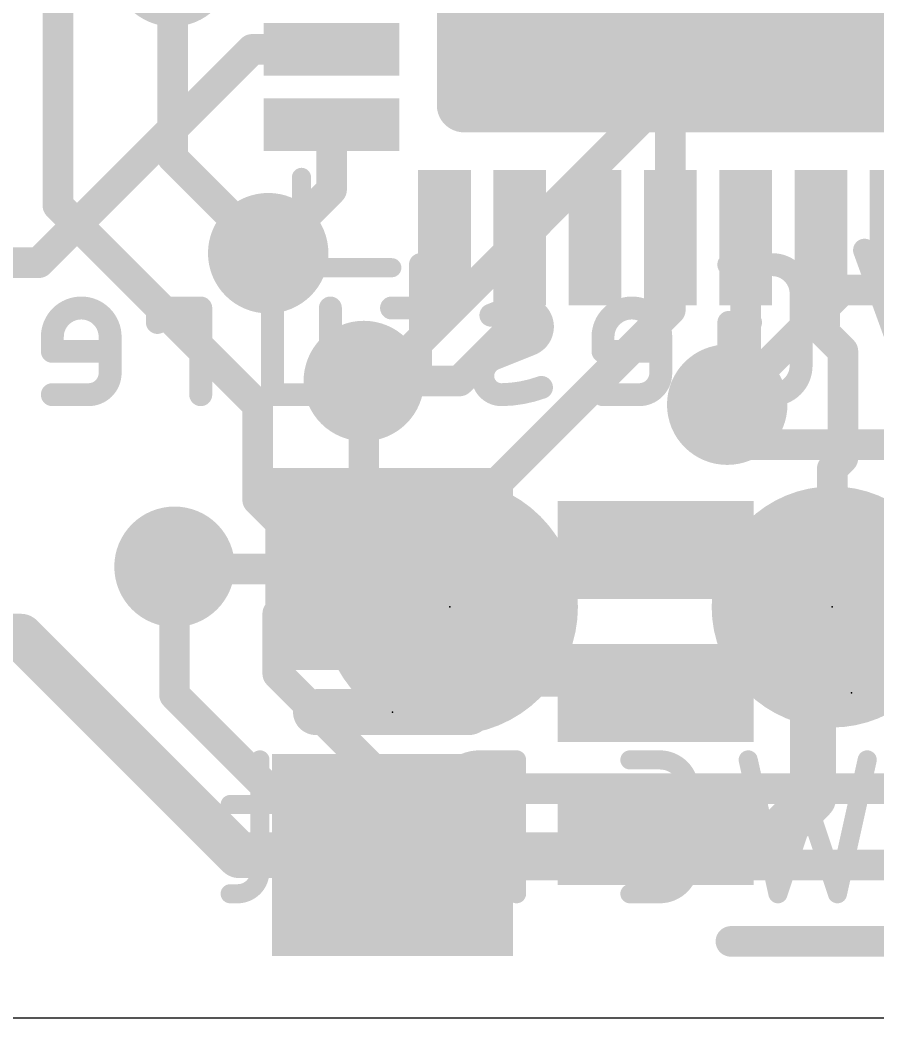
# Model space of a CAD drawing. Extents: x -5 to 27.9, y -6.2 to 6.2.
# Drawn here: x 6.03 to 11.73, y -6.03 to 0.6 of the extents above; entities that cross this region are included whole.
import ezdxf

# ---------------------------------------------------------------- set-up
doc = ezdxf.new("R2010")
doc.units = 0
for name, color, linetype in [('1', 12, 'CONTINUOUS'), ('16', 5, 'CONTINUOUS'), ('18', 3, 'CONTINUOUS'), ('20', 53, 'CONTINUOUS'), ('21', 40, 'CONTINUOUS'), ('22', 6, 'CONTINUOUS'), ('23', 53, 'CONTINUOUS'), ('24', 53, 'CONTINUOUS'), ('29', 253, 'CONTINUOUS'), ('30', 253, 'CONTINUOUS')]:
    doc.layers.add(name, color=color, linetype=linetype)

# ---------------------------------------------------------------- blocks, each defined once
blk = doc.blocks.new('RECT')
blk.add_solid([(-0.5, -0.5), (0.5, -0.5), (-0.5, 0.5), (0.5, 0.5)])
blk = doc.blocks.new('RECT560000X560000R10')
at = {"const_width": 0.175}
blk.add_lwpolyline([(1.6625, -1.575), (1.6625, 1.575, 0.4142), (1.575, 1.6625), (-1.575, 1.6625, 0.4142), (-1.6625, 1.575), (-1.6625, -1.575, 0.4142), (-1.575, -1.6625), (1.575, -1.6625, 0.4142)], format="xyb", close=True, dxfattribs=at)
blk.add_solid([(-1.6004, -1.6004), (1.6004, -1.6004), (-1.6004, 1.6004), (1.6004, 1.6004)])
blk = doc.blocks.new('RECT576256X576256R10')
at = {"const_width": 0.1801}
blk.add_lwpolyline([(1.7108, -1.6207), (1.7108, 1.6207, 0.4142), (1.6207, 1.7108), (-1.6207, 1.7108, 0.4142), (-1.7108, 1.6207), (-1.7108, -1.6207, 0.4142), (-1.6207, -1.7108), (1.6207, -1.7108, 0.4142)], format="xyb", close=True, dxfattribs=at)
blk.add_solid([(-1.6461, -1.6461), (1.6461, -1.6461), (-1.6461, 1.6461), (1.6461, 1.6461)])
blk = doc.blocks.new('PIE')
at = {"const_width": 0.5}
blk.add_lwpolyline([(0, -0.25, 1), (0, 0.25, 1), (0, -0.25)], format="xyb", dxfattribs=at)
blk = doc.blocks.new('ROUNDV')
at = {"const_width": 0.5}
blk.add_lwpolyline([(0, -0.25, 1), (0, 0.25, 1), (0, -0.25)], format="xyb", dxfattribs=at)

msp = doc.modelspace()

# ---------------------------------------------------------------- linework, layer by layer
at = {"layer": '1'}
for points, const_width in [([(10.3545, -0.849), (10.3545, 1.4645)], 0.2032), ([(7.5765, 0.401), (6.1595, -1.016)], 0.2032), ([(8.1045, 0.401), (7.5765, 0.401)], 0.2032), ([(8.1045, -0.099), (8.1045, -0.5315)], 0.2032), ([(8.1045, -0.5315), (7.6835, -0.9525)], 0.2032), ([(11.3545, -0.849), (11.3545, -1.4209)], 0.254), ([(9.3545, -0.849), (9.3545, -1.4006)], 0.2032), ([(10.3545, -0.849), (10.3545, -1.3295)], 0.2032), ([(10.8545, -0.849), (10.8545, -1.8367)], 0.2032), ([(6.1595, -1.016), (0.316, -1.016)], 0.2032), ([(8.89, -2.794), (10.3545, -1.3295)], 0.2032), ([(9.3545, -1.4006), (8.9535, -1.8016)], 0.2032), ([(11.3545, -1.4209), (11.3545, -1.4568)], 0.2032), ([(11.3545, -1.4568), (11.5009, -1.6032)], 0.2032), ([(11.5009, -1.6032), (11.5009, -2.3141)], 0.2032), ([(8.3185, -1.8016), (8.9535, -1.8016)], 0.2032), ([(10.8545, -1.8367), (10.7325, -1.9587)], 0.2032), ([(11.5009, -2.3141), (11.43, -2.385)], 0.2032), ([(11.43, -2.385), (11.43, -2.667)], 0.2032), ([(11.43, -2.667), (12.0015, -3.2385)], 0.2032), ([(8.6335, -3.0505), (8.89, -2.794)], 0.254), ([(10.988, -2.9235), (10.2569, -2.9235)], 0.3048), ([(11.303, -3.2385), (10.988, -2.9235)], 0.3048), ([(7.0612, -3.0353), (7.0764, -3.0505)], 0.2032), ([(8.128, -3.0505), (7.0764, -3.0505)], 0.2032), ([(8.509, -3.0505), (8.128, -3.0505)], 0.254), ([(8.509, -3.0505), (8.6335, -3.0505)], 0.254), ([(8.509, -3.0505), (8.8253, -3.3668)], 0.254), ([(11.303, -4.572), (11.303, -3.2385)], 0.3048), ([(8.8253, -3.3668), (9.205, -3.7465)], 0.3048), ([(-0.2, -3.5), (6.04, -3.5)], 0.3048), ([(6.04, -3.5), (7.4905, -4.9505)], 0.3048), ([(9.205, -3.7465), (10.1299, -3.7465)], 0.3048), ([(10.1299, -3.7465), (10.2569, -3.8735)], 0.3048), ([(11.0515, -4.8235), (11.303, -4.572)], 0.3048), ([(10.2569, -4.8235), (10.1299, -4.9505)], 0.254), ([(10.2569, -4.8235), (10.414, -4.8235)], 0.254), ([(10.414, -4.8235), (11.0515, -4.8235)], 0.3048), ([(7.4905, -4.9505), (8.509, -4.9505)], 0.3048), ([(10.1299, -4.9505), (8.509, -4.9505)], 0.3048)]:
    msp.add_lwpolyline(points, dxfattribs=dict(at, const_width=const_width))
for points, const_width in [([(7.5765, 0.4518, 1), (7.5765, 0.3502)], 0.1016), ([(7.6124, 0.3651, 1), (7.5406, 0.4369)], 0.1016), ([(8.1045, 0.3502, 1), (8.1045, 0.4518)], 0.1016), ([(8.1553, -0.099, 1), (8.0537, -0.099)], 0.1016), ([(8.1404, -0.5674, 1), (8.0686, -0.4956)], 0.1016), ([(8.0537, -0.5315, 1), (8.1553, -0.5315)], 0.1016), ([(11.418, -0.849, 1), (11.291, -0.849)], 0.127), ([(9.4053, -0.849, 1), (9.3037, -0.849)], 0.1016), ([(10.4053, -0.849, 1), (10.3037, -0.849)], 0.1016), ([(10.9053, -0.849, 1), (10.8037, -0.849)], 0.1016), ([(10.3037, -0.849, 1), (10.4053, -0.849)], 0.1016), ([(6.1595, -1.0668, 1), (6.1595, -0.9652)], 0.1016), ([(7.6476, -0.9166, 1), (7.7194, -0.9884)], 0.1016), ([(6.1236, -0.9801, 1), (6.1954, -1.0519)], 0.1016), ([(10.3904, -1.3654, 1), (10.3186, -1.2936)], 0.1016), ([(9.3904, -1.4365, 1), (9.3186, -1.3647)], 0.1016), ([(10.3037, -1.3295, 1), (10.4053, -1.3295)], 0.1016), ([(11.4053, -1.4209, 1), (11.3037, -1.4209)], 0.1016), ([(9.3037, -1.4006, 1), (9.4053, -1.4006)], 0.1016), ([(11.291, -1.4209, 1), (11.418, -1.4209)], 0.127), ([(11.3904, -1.4209, 1), (11.3186, -1.4927)], 0.1016), ([(11.3037, -1.4568, 1), (11.4053, -1.4568)], 0.1016), ([(11.5517, -1.6032, 1), (11.4501, -1.6032)], 0.1016), ([(11.465, -1.6391, 1), (11.5368, -1.5673)], 0.1016), ([(8.3185, -1.7508, 1), (8.3185, -1.8524)], 0.1016), ([(8.9176, -1.7657, 1), (8.9894, -1.8375)], 0.1016), ([(8.9535, -1.8524, 1), (8.9535, -1.7508)], 0.1016), ([(10.8037, -1.8367, 1), (10.9053, -1.8367)], 0.1016), ([(10.8904, -1.8726, 1), (10.8186, -1.8008)], 0.1016), ([(10.6966, -1.9228, 1), (10.7685, -1.9946)], 0.1016), ([(11.5368, -2.3501, 1), (11.465, -2.2782)], 0.1016), ([(11.4808, -2.385, 1), (11.3792, -2.385)], 0.1016), ([(11.3941, -2.3491, 1), (11.4659, -2.4209)], 0.1016), ([(11.4501, -2.3141, 1), (11.5517, -2.3141)], 0.1016), ([(11.4659, -2.6311, 1), (11.3941, -2.7029)], 0.1016), ([(11.3792, -2.667, 1), (11.4808, -2.667)], 0.1016), ([(8.9349, -2.8389, 1), (8.8451, -2.7491)], 0.127), ([(8.8541, -2.7581, 1), (8.9259, -2.8299)], 0.1016), ([(10.2569, -2.8473, 1), (10.2569, -2.9997)], 0.1524), ([(11.0419, -2.8696, 1), (10.9341, -2.9774)], 0.1524), ([(10.988, -2.9997, 1), (10.988, -2.8473)], 0.1524), ([(7.0971, -2.9994, 1), (7.0253, -3.0712)], 0.1016), ([(7.0764, -2.9997, 1), (7.0764, -3.1013)], 0.1016), ([(7.0405, -3.0864, 1), (7.1123, -3.0146)], 0.1016), ([(8.128, -2.987, 1), (8.128, -3.114)], 0.127), ([(8.128, -3.1013, 1), (8.128, -2.9997)], 0.1016), ([(8.509, -2.987, 1), (8.509, -3.114)], 0.127), ([(8.5539, -3.0056, 1), (8.4641, -3.0954)], 0.127), ([(8.509, -3.114, 1), (8.509, -2.987)], 0.127), ([(8.5886, -3.0056, 1), (8.6784, -3.0954)], 0.127), ([(8.6335, -3.114, 1), (8.6335, -2.987)], 0.127), ([(11.3792, -3.2385, 1), (11.2268, -3.2385)], 0.1524), ([(11.2491, -3.2924, 1), (11.3569, -3.1846)], 0.1524), ([(8.8791, -3.3129, 1), (8.7714, -3.4206)], 0.1524), ([(8.7803, -3.4117, 1), (8.8702, -3.3218)], 0.127), ([(6.0939, -3.4461, 1), (5.9861, -3.5539)], 0.1524), ([(6.04, -3.5762, 1), (6.04, -3.4238)], 0.1524), ([(9.205, -3.6703, 1), (9.205, -3.8227)], 0.1524), ([(9.1511, -3.8004, 1), (9.2589, -3.6926)], 0.1524), ([(10.1838, -3.6926, 1), (10.076, -3.8004)], 0.1524), ([(10.1299, -3.8227, 1), (10.1299, -3.6703)], 0.1524), ([(10.203, -3.9274, 1), (10.3108, -3.8196)], 0.1524), ([(11.3569, -4.6259, 1), (11.2491, -4.5181)], 0.1524), ([(11.2268, -4.572, 1), (11.3792, -4.572)], 0.1524), ([(10.2569, -4.76, 1), (10.2569, -4.887)], 0.127), ([(10.3018, -4.8684, 1), (10.212, -4.7786)], 0.127), ([(10.414, -4.7473, 1), (10.414, -4.8997)], 0.1524), ([(10.414, -4.887, 1), (10.414, -4.76)], 0.127), ([(10.9976, -4.7696, 1), (11.1054, -4.8774)], 0.1524), ([(11.0515, -4.8997, 1), (11.0515, -4.7473)], 0.1524), ([(7.4905, -4.8743, 1), (7.4905, -5.0267)], 0.1524), ([(7.4366, -5.0044, 1), (7.5444, -4.8966)], 0.1524), ([(8.509, -4.8743, 1), (8.509, -5.0267)], 0.1524), ([(8.509, -5.0267, 1), (8.509, -4.8743)], 0.1524), ([(10.1299, -5.0267, 1), (10.1299, -4.8743)], 0.1524), ([(10.085, -4.9056, 1), (10.1748, -4.9954)], 0.127)]:
    msp.add_lwpolyline(points, format="xyb", dxfattribs=dict(at, const_width=const_width))
at = {"layer": '16'}
for points, const_width in [([(8.4219, -1.8016), (12.319, 2.0955)], 0.2032), ([(6.2865, 1.651), (6.2865, -0.635)], 0.2032), ([(7.0481, -0.3171), (7.0481, 0.9525)], 0.2032), ([(7.6835, -0.9525), (7.0481, -0.3171)], 0.2032), ([(6.2865, -0.635), (7.6137, -1.9622)], 0.2032), ([(10.7325, -1.9587), (11.4945, -1.1967)], 0.2032), ([(12.9657, -1.1967), (11.4945, -1.1967)], 0.2032), ([(8.3185, -2.7305), (8.3185, -1.8016)], 0.2032), ([(8.3185, -1.8016), (8.4219, -1.8016)], 0.2032), ([(7.6137, -1.9622), (7.6137, -2.5909)], 0.2032), ([(12.2555, -2.4765), (11.43, -3.302)], 0.2032), ([(7.6137, -2.5909), (7.7661, -2.7433)], 0.2032), ([(7.7661, -2.7433), (7.7661, -3.3273)], 0.2032), ([(8.89, -3.302), (8.3185, -2.7305)], 0.254), ([(7.0612, -3.8862), (7.0612, -3.0353)], 0.2032), ([(7.7661, -3.3273), (7.747, -3.3463)], 0.2032), ([(7.747, -3.3463), (7.747, -3.7465)], 0.2032), ([(7.747, -3.7465), (8.509, -4.5085)], 0.2032), ([(8.1915, -5.0165), (7.0612, -3.8862)], 0.2032), ([(8.509, -4.5085), (16.5735, -4.5085)], 0.2032), ([(20.066, -5.0165), (8.1915, -5.0165)], 0.2032)]:
    msp.add_lwpolyline(points, dxfattribs=dict(at, const_width=const_width))
for points, const_width in [([(7.084, -0.2812, 1), (7.0122, -0.353)], 0.1016), ([(6.9973, -0.3171, 1), (7.0989, -0.3171)], 0.1016), ([(6.3224, -0.5991, 1), (6.2506, -0.6709)], 0.1016), ([(6.2357, -0.635, 1), (6.3373, -0.635)], 0.1016), ([(7.6476, -0.9884, 1), (7.7194, -0.9166)], 0.1016), ([(11.4945, -1.1459, 1), (11.4945, -1.2475)], 0.1016), ([(11.5305, -1.2326, 1), (11.4586, -1.1608)], 0.1016), ([(8.3693, -1.8016, 1), (8.2677, -1.8016)], 0.1016), ([(8.3185, -1.7508, 1), (8.3185, -1.8524)], 0.1016), ([(8.386, -1.7657, 1), (8.4578, -1.8375)], 0.1016), ([(8.4219, -1.8524, 1), (8.4219, -1.7508)], 0.1016), ([(7.6645, -1.9622, 1), (7.5629, -1.9622)], 0.1016), ([(7.5777, -1.9981, 1), (7.6496, -1.9262)], 0.1016), ([(10.6966, -1.9228, 1), (10.7685, -1.9946)], 0.1016), ([(7.6496, -2.555, 1), (7.5777, -2.6269)], 0.1016), ([(7.5629, -2.5909, 1), (7.6645, -2.5909)], 0.1016), ([(7.8169, -2.7433, 1), (7.7153, -2.7433)], 0.1016), ([(8.3634, -2.6856, 1), (8.2736, -2.7754)], 0.127), ([(7.7301, -2.7793, 1), (7.802, -2.7074)], 0.1016), ([(8.2677, -2.7305, 1), (8.3693, -2.7305)], 0.1016), ([(7.112, -3.0353, 1), (7.0104, -3.0353)], 0.1016), ([(7.7978, -3.3463, 1), (7.6962, -3.3463)], 0.1016), ([(7.802, -3.3632, 1), (7.7301, -3.2913)], 0.1016), ([(8.8451, -3.3469, 1), (8.9349, -3.2571)], 0.127), ([(11.3941, -3.2661, 1), (11.4659, -3.3379)], 0.1016), ([(7.7111, -3.3104, 1), (7.7829, -3.3822)], 0.1016), ([(7.7153, -3.3273, 1), (7.8169, -3.3273)], 0.1016), ([(7.7829, -3.7106, 1), (7.7111, -3.7824)], 0.1016), ([(7.6962, -3.7465, 1), (7.7978, -3.7465)], 0.1016), ([(7.0971, -3.8503, 1), (7.0253, -3.9221)], 0.1016), ([(7.0104, -3.8862, 1), (7.112, -3.8862)], 0.1016), ([(8.509, -4.4577, 1), (8.509, -4.5593)], 0.1016), ([(8.4731, -4.5444, 1), (8.5449, -4.4726)], 0.1016), ([(8.1915, -4.9657, 1), (8.1915, -5.0673)], 0.1016), ([(8.1556, -5.0524, 1), (8.2274, -4.9806)], 0.1016)]:
    msp.add_lwpolyline(points, format="xyb", dxfattribs=dict(at, const_width=const_width))
at = {"layer": '20'}
msp.add_line((26.4755, -6.0325), (-3.683, -6.0325), dxfattribs=at)
at = {"layer": '21'}
for points, const_width in [([(7.9045, -1.049), (7.9045, -0.449)], 0.127), ([(8.5045, -1.049), (7.9045, -1.049)], 0.127), ([(12.357, -2.2235), (10.757, -2.2235)], 0.2032), ([(8.001, -4.0005), (9.017, -4.0005)], 0.3048), ([(12.357, -5.5235), (10.757, -5.5235)], 0.2032)]:
    msp.add_lwpolyline(points, dxfattribs=dict(at, const_width=const_width))
for points, const_width in [([(7.9363, -0.449, 1), (7.8728, -0.449)], 0.0635), ([(7.9045, -1.0173, 1), (7.9045, -1.0808)], 0.0635), ([(8.5045, -1.0808, 1), (8.5045, -1.0173)], 0.0635), ([(7.8728, -1.049, 1), (7.9363, -1.049)], 0.0635), ([(10.757, -2.1727, 1), (10.757, -2.2743)], 0.1016), ([(8.001, -3.9243, 1), (8.001, -4.0767)], 0.1524), ([(9.017, -4.0767, 1), (9.017, -3.9243)], 0.1524), ([(10.757, -5.4727, 1), (10.757, -5.5743)], 0.1016)]:
    msp.add_lwpolyline(points, format="xyb", dxfattribs=dict(at, const_width=const_width))
at = {"layer": '22'}
for points, const_width in [([(12.0285, -1.9883), (11.6447, -0.9327)], 0.1524), ([(8.6948, -1.0287), (8.6948, -1.7484)], 0.1524), ([(11.0311, -1.0287), (10.7433, -1.0287)], 0.1524), ([(11.2231, -1.7004), (11.2231, -1.2206)], 0.1524), ([(7.2355, -1.3166), (6.9477, -1.3166)], 0.1524), ([(6.9477, -1.3166), (6.9477, -1.4125)], 0.1524), ([(7.2355, -1.8923), (7.2355, -1.3166)], 0.1524), ([(7.7128, -1.8923), (7.7128, -1.3166)], 0.1524), ([(8.0966, -1.3166), (8.0966, -1.7484)], 0.1524), ([(8.7908, -1.3166), (8.5029, -1.3166)], 0.1524), ([(10.8872, -1.4125), (10.7433, -1.4125)], 0.1524), ([(10.7433, -1.4125), (10.7433, -1.8923)], 0.1524), ([(6.2498, -1.5085), (6.2498, -1.6044)], 0.1524), ([(6.6336, -1.7484), (6.6336, -1.5085)], 0.1524), ([(9.9073, -1.5085), (9.9073, -1.6044)], 0.1524), ([(10.2912, -1.7484), (10.2912, -1.5085)], 0.1524), ([(9.1868, -1.6524), (9.4267, -1.5565)], 0.1524), ([(6.2498, -1.6044), (6.6336, -1.6044)], 0.1524), ([(9.9073, -1.6044), (10.2912, -1.6044)], 0.1524), ([(6.2498, -1.8923), (6.4897, -1.8923)], 0.1524), ([(7.9527, -1.8923), (7.7128, -1.8923)], 0.1524), ([(8.5509, -1.8923), (8.5029, -1.8923)], 0.1524), ([(9.9073, -1.8923), (10.1472, -1.8923)], 0.1524), ([(10.7433, -1.8923), (11.0311, -1.8923)], 0.1524), ([(7.6285, -4.318), (7.6285, -5.0588)], 0.127), ([(9.333, -4.318), (9.0861, -4.318)], 0.127), ([(9.333, -5.207), (9.333, -4.318)], 0.127), ([(10.2836, -4.318), (10.0861, -4.318)], 0.127), ([(11.0696, -5.207), (10.872, -4.318)], 0.127), ([(11.6623, -4.318), (11.4647, -5.207)], 0.127), ([(10.4812, -5.0094), (10.4812, -4.5156)], 0.127), ([(7.7273, -4.6143), (7.431, -4.6143)], 0.127), ([(11.2672, -4.6143), (11.0696, -5.207)], 0.127), ([(11.4647, -5.207), (11.2672, -4.6143)], 0.127), ([(8.8392, -5.207), (9.0367, -4.8119)], 0.127), ([(9.0861, -4.8119), (9.333, -4.8119)], 0.127), ([(8.1167, -4.9601), (8.3637, -4.8613)], 0.127), ([(7.4803, -5.207), (7.431, -5.207)], 0.127), ([(10.0861, -5.207), (10.2836, -5.207)], 0.127)]:
    msp.add_lwpolyline(points, dxfattribs=dict(at, const_width=const_width))
for points, const_width in [([(11.6805, -0.9197, 1), (11.6089, -0.9458)], 0.0762), ([(8.7329, -1.0287, 1), (8.6567, -1.0287)], 0.0762), ([(10.7433, -0.9906, 1), (10.7433, -1.0668)], 0.0762), ([(11.2231, -1.2206, 0.4142), (11.0311, -1.0287)], 0.1524), ([(11.0311, -0.9906, 1), (11.0311, -1.0668)], 0.0762), ([(11.0311, -1.0668, 1), (11.0311, -0.9906)], 0.0762), ([(11.2612, -1.2206, 1), (11.185, -1.2206)], 0.0762), ([(11.185, -1.2206, 1), (11.2612, -1.2206)], 0.0762), ([(6.6336, -1.5085, 1), (6.2498, -1.5085)], 0.1524), ([(6.9477, -1.2785, 1), (6.9477, -1.3547)], 0.0762), ([(6.9858, -1.3166, 1), (6.9096, -1.3166)], 0.0762), ([(7.2736, -1.3166, 1), (7.1974, -1.3166)], 0.0762), ([(7.2355, -1.3547, 1), (7.2355, -1.2785)], 0.0762), ([(7.7509, -1.3166, 1), (7.6747, -1.3166)], 0.0762), ([(8.1347, -1.3166, 1), (8.0585, -1.3166)], 0.0762), ([(8.5029, -1.2785, 1), (8.5029, -1.3547)], 0.0762), ([(8.7908, -1.3547, 1), (8.7908, -1.2785)], 0.0762), ([(9.3787, -1.3166, 0.1025), (9.1628, -1.3645)], 0.1524), ([(9.4267, -1.5565, 0.8318), (9.3787, -1.3166)], 0.1524), ([(9.3782, -1.2785, 1), (9.3793, -1.3547)], 0.0762), ([(9.3793, -1.3547, 1), (9.3782, -1.2785)], 0.0762), ([(10.2912, -1.5085, 1), (9.9073, -1.5085)], 0.1524), ([(9.1472, -1.3298, 1), (9.1785, -1.3993)], 0.0762), ([(6.9096, -1.4125, 1), (6.9858, -1.4125)], 0.0762), ([(10.7433, -1.3744, 1), (10.7433, -1.4506)], 0.0762), ([(10.7814, -1.4125, 1), (10.7052, -1.4125)], 0.0762), ([(10.8872, -1.4506, 1), (10.8872, -1.3744)], 0.0762), ([(6.2879, -1.5085, 1), (6.2117, -1.5085)], 0.0762), ([(6.6717, -1.5085, 1), (6.5955, -1.5085)], 0.0762), ([(9.9454, -1.5085, 1), (9.8692, -1.5085)], 0.0762), ([(10.3293, -1.5085, 1), (10.2531, -1.5085)], 0.0762), ([(6.2117, -1.5085, 1), (6.2879, -1.5085)], 0.0762), ([(6.5955, -1.5085, 1), (6.6717, -1.5085)], 0.0762), ([(9.4126, -1.5211, 1), (9.4409, -1.5918)], 0.0762), ([(9.4409, -1.5918, 1), (9.4126, -1.5211)], 0.0762), ([(9.8692, -1.5085, 1), (9.9454, -1.5085)], 0.0762), ([(10.2531, -1.5085, 1), (10.3293, -1.5085)], 0.0762), ([(6.2498, -1.5663, 1), (6.2498, -1.6425)], 0.0762), ([(6.2117, -1.6044, 1), (6.2879, -1.6044)], 0.0762), ([(6.6336, -1.6425, 1), (6.6336, -1.5663)], 0.0762), ([(9.1868, -1.6524, 0.8318), (9.2348, -1.8923)], 0.1524), ([(9.1727, -1.617, 1), (9.201, -1.6878)], 0.0762), ([(9.201, -1.6878, 1), (9.1727, -1.617)], 0.0762), ([(9.9073, -1.5663, 1), (9.9073, -1.6425)], 0.0762), ([(9.8692, -1.6044, 1), (9.9454, -1.6044)], 0.0762), ([(10.2912, -1.6425, 1), (10.2912, -1.5663)], 0.0762), ([(11.0311, -1.8923, 0.4142), (11.2231, -1.7004)], 0.1524), ([(11.2612, -1.7004, 1), (11.185, -1.7004)], 0.0762), ([(6.4897, -1.8923, 0.4142), (6.6336, -1.7484)], 0.1524), ([(6.6717, -1.7484, 1), (6.5955, -1.7484)], 0.0762), ([(6.5955, -1.7484, 1), (6.6717, -1.7484)], 0.0762), ([(7.9527, -1.8923, 0.4142), (8.0966, -1.7484)], 0.1524), ([(8.1347, -1.7484, 1), (8.0585, -1.7484)], 0.0762), ([(8.0585, -1.7484, 1), (8.1347, -1.7484)], 0.0762), ([(8.5509, -1.8923, 0.4142), (8.6948, -1.7484)], 0.1524), ([(8.7329, -1.7484, 1), (8.6567, -1.7484)], 0.0762), ([(8.6567, -1.7484, 1), (8.7329, -1.7484)], 0.0762), ([(10.1472, -1.8923, 0.4142), (10.2912, -1.7484)], 0.1524), ([(10.3293, -1.7484, 1), (10.2531, -1.7484)], 0.0762), ([(10.2531, -1.7484, 1), (10.3293, -1.7484)], 0.0762), ([(11.185, -1.7004, 1), (11.2612, -1.7004)], 0.0762), ([(9.2348, -1.8923, 0.083), (9.4987, -1.8443)], 0.1524), ([(9.5116, -1.8802, 1), (9.4858, -1.8085)], 0.0762), ([(6.2498, -1.8542, 1), (6.2498, -1.9304)], 0.0762), ([(6.4897, -1.8542, 1), (6.4897, -1.9304)], 0.0762), ([(6.4897, -1.9304, 1), (6.4897, -1.8542)], 0.0762), ([(7.1974, -1.8923, 1), (7.2736, -1.8923)], 0.0762), ([(7.7128, -1.8542, 1), (7.7128, -1.9304)], 0.0762), ([(7.6747, -1.8923, 1), (7.7509, -1.8923)], 0.0762), ([(7.9527, -1.8542, 1), (7.9527, -1.9304)], 0.0762), ([(7.9527, -1.9304, 1), (7.9527, -1.8542)], 0.0762), ([(8.5029, -1.8542, 1), (8.5029, -1.9304)], 0.0762), ([(8.5509, -1.8542, 1), (8.5509, -1.9304)], 0.0762), ([(8.5509, -1.9304, 1), (8.5509, -1.8542)], 0.0762), ([(9.2343, -1.8542, 1), (9.2354, -1.9304)], 0.0762), ([(9.2354, -1.9304, 1), (9.2343, -1.8542)], 0.0762), ([(9.9073, -1.8542, 1), (9.9073, -1.9304)], 0.0762), ([(10.1472, -1.8542, 1), (10.1472, -1.9304)], 0.0762), ([(10.1472, -1.9304, 1), (10.1472, -1.8542)], 0.0762), ([(10.7433, -1.8542, 1), (10.7433, -1.9304)], 0.0762), ([(10.7052, -1.8923, 1), (10.7814, -1.8923)], 0.0762), ([(11.0311, -1.8542, 1), (11.0311, -1.9304)], 0.0762), ([(11.0311, -1.9304, 1), (11.0311, -1.8542)], 0.0762), ([(7.6603, -4.318, 1), (7.5968, -4.318)], 0.0635), ([(9.0861, -4.318, 1), (9.0861, -4.8119)], 0.127), ([(9.0861, -4.2863, 1), (9.0861, -4.3498)], 0.0635), ([(9.0861, -4.3498, 1), (9.0861, -4.2863)], 0.0635), ([(9.3648, -4.318, 1), (9.3013, -4.318)], 0.0635), ([(9.333, -4.3498, 1), (9.333, -4.2863)], 0.0635), ([(10.0861, -4.2863, 1), (10.0861, -4.3498)], 0.0635), ([(10.2836, -4.2862, 1), (10.2836, -4.3497)], 0.0635), ([(10.4812, -4.5156, 0.4142), (10.2836, -4.318)], 0.127), ([(10.2836, -4.3498, 1), (10.2836, -4.2863)], 0.0635), ([(10.903, -4.3111, 1), (10.841, -4.3249)], 0.0635), ([(11.6933, -4.3249, 1), (11.6313, -4.3111)], 0.0635), ([(10.5129, -4.5156, 1), (10.4494, -4.5156)], 0.0635), ([(10.4494, -4.5156, 1), (10.5129, -4.5156)], 0.0635), ([(7.431, -4.5826, 1), (7.431, -4.6461)], 0.0635), ([(7.7273, -4.6461, 1), (7.7273, -4.5826)], 0.0635), ([(8.3143, -4.6143, 0.1025), (8.092, -4.6637)], 0.127), ([(8.3138, -4.5826, 1), (8.3147, -4.6461)], 0.0635), ([(8.3637, -4.8613, 0.8318), (8.3143, -4.6143)], 0.127), ([(8.3147, -4.6461, 1), (8.3138, -4.5826)], 0.0635), ([(11.2973, -4.6043, 1), (11.237, -4.6244)], 0.0635), ([(11.2973, -4.6244, 1), (11.237, -4.6043)], 0.0635), ([(8.079, -4.6348, 1), (8.1051, -4.6927)], 0.0635), ([(9.0651, -4.8261, 1), (9.0083, -4.7977)], 0.0635), ([(9.0861, -4.7801, 1), (9.0861, -4.8436)], 0.0635), ([(9.0861, -4.8436, 1), (9.0861, -4.7801)], 0.0635), ([(9.333, -4.8436, 1), (9.333, -4.7801)], 0.0635), ([(8.3519, -4.8318, 1), (8.3755, -4.8908)], 0.0635), ([(8.3755, -4.8908, 1), (8.3519, -4.8318)], 0.0635), ([(8.1167, -4.9601, 0.8318), (8.1661, -5.207)], 0.127), ([(8.1049, -4.9306, 1), (8.1285, -4.9895)], 0.0635), ([(8.1285, -4.9895, 1), (8.1049, -4.9306)], 0.0635), ([(10.2836, -5.207, 0.4142), (10.4812, -5.0094)], 0.127), ([(10.5129, -5.0094, 1), (10.4494, -5.0094)], 0.0635), ([(7.4803, -5.207, 0.4142), (7.6285, -5.0588)], 0.127), ([(7.6603, -5.0588, 1), (7.5968, -5.0588)], 0.0635), ([(7.5968, -5.0588, 1), (7.6603, -5.0588)], 0.0635), ([(10.4494, -5.0094, 1), (10.5129, -5.0094)], 0.0635), ([(8.1661, -5.207, 0.083), (8.4378, -5.1576)], 0.127), ([(8.4485, -5.1875, 1), (8.427, -5.1277)], 0.0635), ([(7.431, -5.1753, 1), (7.431, -5.2387)], 0.0635), ([(7.4803, -5.1753, 1), (7.4803, -5.2387)], 0.0635), ([(7.4803, -5.2387, 1), (7.4803, -5.1753)], 0.0635), ([(8.1657, -5.1753, 1), (8.1666, -5.2387)], 0.0635), ([(8.1666, -5.2387, 1), (8.1657, -5.1753)], 0.0635), ([(8.8108, -5.1928, 1), (8.8676, -5.2212)], 0.0635), ([(10.0861, -5.1753, 1), (10.0861, -5.2387)], 0.0635), ([(10.2836, -5.1753, 1), (10.2836, -5.2387)], 0.0635), ([(10.2836, -5.2387, 1), (10.2836, -5.1753)], 0.0635), ([(11.0395, -5.197, 1), (11.0997, -5.217)], 0.0635), ([(11.0386, -5.2139, 1), (11.1006, -5.2001)], 0.0635), ([(11.4337, -5.2001, 1), (11.4957, -5.2139)], 0.0635), ([(11.4346, -5.217, 1), (11.4948, -5.197)], 0.0635), ([(9.3013, -5.207, 1), (9.3648, -5.207)], 0.0635)]:
    msp.add_lwpolyline(points, format="xyb", dxfattribs=dict(at, const_width=const_width))
at = {"layer": '23'}
for p in [(11.557, -3.8735), (8.509, -4.0005)]:
    msp.add_point(p, dxfattribs=at)
at = {"layer": '24'}
for p in [(8.89, -3.302), (11.43, -3.302)]:
    msp.add_point(p, dxfattribs=at)

# ---------------------------------------------------------------- block references
at = {"layer": '1', "rotation": 180}
msp.add_blockref('RECT560000X560000R10', (10.6045, 1.651), dxfattribs=at)
at = {"layer": '1'}
for p, xscale, yscale, rotation in [((8.1045, 0.401), 0.25, 0.8, 90), ((8.1045, -0.099), 0.25, 0.8, 90), ((8.8545, -0.849), 0.25, 0.8, 180), ((9.3545, -0.849), 0.25, 0.8, 180), ((9.8545, -0.849), 0.25, 0.8, 180), ((10.3545, -0.849), 0.25, 0.8, 180), ((10.8545, -0.849), 0.25, 0.8, 180), ((11.3545, -0.849), 0.25, 0.8, 180), ((8.509, -3.0505), 1.24, 1.5, 90), ((10.2569, -2.9235), 0.55, 1.2, 270), ((10.2569, -3.8735), 0.55, 1.2, 270), ((8.509, -4.9505), 1.24, 1.5, 90), ((10.2569, -4.8235), 0.55, 1.2, 270)]:
    msp.add_blockref('RECT', p, dxfattribs=dict(at, xscale=xscale, yscale=yscale, rotation=rotation))
at = {"layer": '16'}
for p, xscale, yscale in [((8.89, -3.302), 1.6, 1.6), ((11.43, -3.302), 1.5, 1.5)]:
    msp.add_blockref('PIE', p, dxfattribs=dict(at, xscale=xscale, yscale=yscale))
at = {"layer": '18', "xscale": 0.8001, "yscale": 0.8001}
for p in [(7.0481, 0.9525), (7.0481, 0.9525), (7.6835, -0.9525), (7.6835, -0.9525), (8.3185, -1.8016), (8.3185, -1.8016), (10.7325, -1.9587), (10.7325, -1.9587), (7.0612, -3.0353), (7.0612, -3.0353)]:
    msp.add_blockref('ROUNDV', p, dxfattribs=at)
at = {"layer": '29', "rotation": 180}
msp.add_blockref('RECT576256X576256R10', (10.6045, 1.651), dxfattribs=at)
at = {"layer": '29', "xscale": 0.9, "yscale": 0.35}
for p in [(8.1045, 0.401), (8.1045, -0.099)]:
    msp.add_blockref('RECT', p, dxfattribs=at)
at = {"layer": '29'}
for p, xscale, yscale, rotation in [((8.8545, -0.849), 0.9, 0.35, 90), ((9.3545, -0.849), 0.9, 0.35, 90), ((9.8545, -0.849), 0.9, 0.35, 90), ((10.3545, -0.849), 0.9, 0.35, 90), ((10.8545, -0.849), 0.9, 0.35, 90), ((11.3545, -0.849), 0.9, 0.35, 90), ((11.8545, -0.849), 0.9, 0.35, 90), ((8.509, -3.0505), 1.3416, 1.6016, 90), ((10.2569, -2.9235), 0.6516, 1.3016, 270), ((10.2569, -3.8735), 0.6516, 1.3016, 270), ((8.509, -4.9505), 1.3416, 1.6016, 90), ((10.2569, -4.8235), 0.6516, 1.3016, 270)]:
    msp.add_blockref('RECT', p, dxfattribs=dict(at, xscale=xscale, yscale=yscale, rotation=rotation))
at = {"layer": '30'}
for p, xscale, yscale in [((8.89, -3.302), 1.7016, 1.7016), ((11.43, -3.302), 1.6016, 1.6016)]:
    msp.add_blockref('PIE', p, dxfattribs=dict(at, xscale=xscale, yscale=yscale))

doc.saveas('drawing.dxf')
